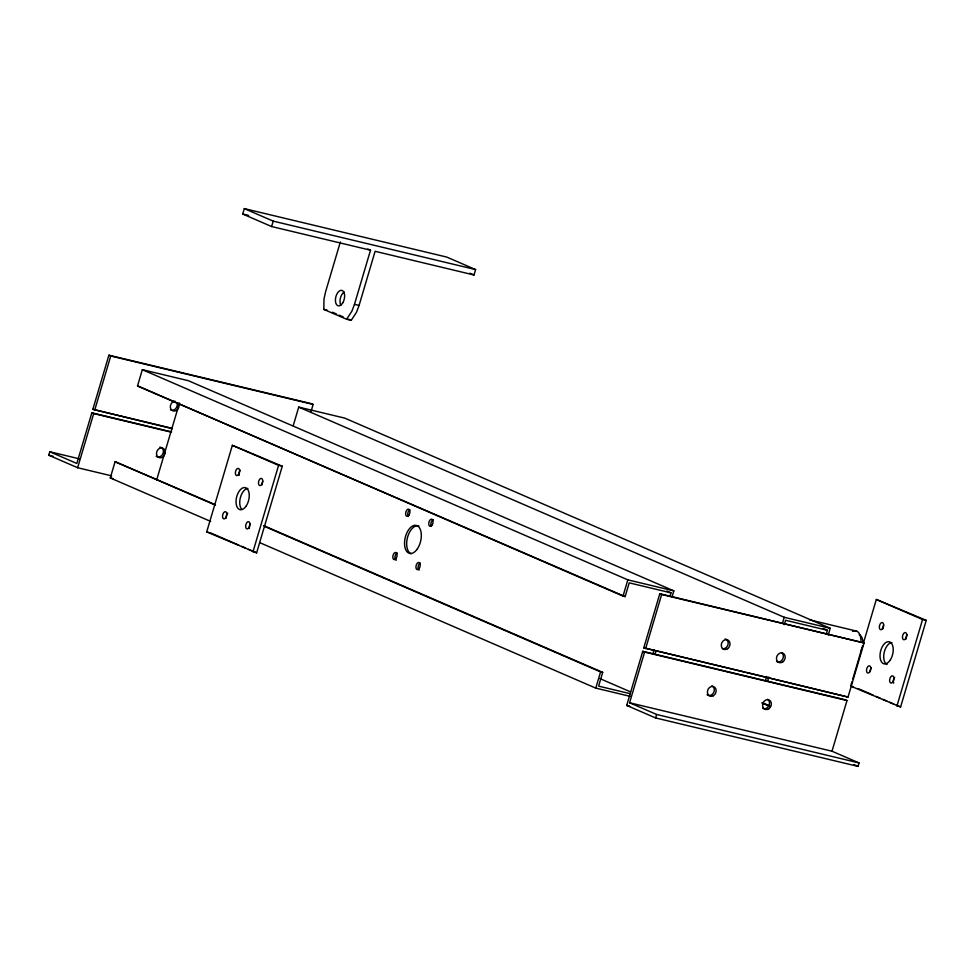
<?xml version="1.0" encoding="UTF-8"?>
<svg xmlns="http://www.w3.org/2000/svg" width="975" height="975" viewBox="0 0 975 975"><rect width="100%" height="100%" fill="white"/><g stroke="black" fill="none" stroke-linecap="round" stroke-linejoin="round"><path stroke-width="1.46" d="M111.625 475.861L77.647 467.732L48.75 455.215L49.774 451.754L79.328 458.823M171.612 431.888L91.833 412.791L76.83 463.466L49.774 451.754M172.441 428.732L92.857 409.329L108.895 355.192L311.293 403.638L313.133 404.442L311.025 411.56M77.647 467.732L93.685 413.595L91.833 412.791M94.709 410.134L110.748 355.997L108.895 355.192M210.722 521.43L110.273 477.945L115.074 461.699L214.853 504.489M670.118 595.762L670.983 592.849L629.216 582.855L625.133 596.602L623.025 596.091L137.524 385.917L142.338 369.671L188.333 380.689L673.835 590.862L672.116 596.639M156.609 480.139L179.449 403.028M346.625 319.264L351.914 311.135L354.473 304.346L370.512 250.209L271.611 226.541L242.714 214.025L244.323 208.613L446.708 257.059L475.605 269.575L474.008 274.987L375.107 251.306L359.08 305.443L356.509 312.232L351.219 320.361L346.625 319.264L323.81 309.392L323.992 299.057L325.577 291.83L340.348 241.971M271.611 226.541L273.219 221.13L244.323 208.613M206.7 531.936L232.355 445.319L282.275 466.221L256.62 552.837L206.7 531.936L209.15 532.521M252.939 551.96L278.594 465.343L232.355 445.319M293.17 425.88L298.728 407.111L344.736 418.117L830.225 628.302L828.226 635.066M630.264 696.382L595.762 688.118L600.576 671.885L264.359 526.329M623.025 596.091L627.827 579.857L142.338 369.671M263.677 525.622L602.684 672.384L598.613 686.132L630.301 693.725M626.718 705.425L642.757 651.3L845.142 699.745L846.995 700.537L831.992 751.213L859.036 762.925L858.012 766.387L655.614 717.941L626.718 705.425L629.679 706.132M643.78 647.827L659.819 593.702L864.057 642.952L848.018 697.076L643.78 647.827L744.973 672.055M859.036 762.925L656.638 714.48L629.594 702.768L644.609 652.092L642.757 651.3M645.633 648.631L661.659 594.506L659.819 593.702M652.884 653.945L654.176 649.582M655.017 654.383L655.87 651.495M655.614 717.941L656.638 714.48M765.412 680.806L766.691 676.479M782.511 623.062L784.229 617.285L298.728 407.111M767.508 681.379L768.8 677.016M784.314 624.646L785.606 620.283L827.373 630.289L826.154 634.408M863.509 642.781L876.33 599.467L926.25 620.368L900.595 706.985L850.675 686.083L851.955 681.757M852.82 678.868L862.656 645.669M896.915 706.095L922.569 619.491L876.33 599.467M273.219 221.13L475.605 269.575M242.714 214.025L248.625 215.438M354.473 304.346L359.08 305.443M323.81 309.392L327.259 310.221M110.748 355.997L313.133 404.442M137.524 385.917L625.133 596.602M92.857 409.329L172.051 428.281M93.685 413.595L170.503 431.986M278.594 465.343L282.275 466.221M922.569 619.491L926.25 620.368M809.579 619.856L856.684 631.13M627.827 579.857L673.835 590.862M784.229 617.285L830.225 628.302M661.659 594.506L864.057 642.952M48.75 455.215L53.186 456.276M110.273 477.945L113.149 478.628M850.675 686.083L853.125 686.668M746.448 672.409L848.018 697.076M644.609 652.092L846.995 700.537M600.576 671.885L602.684 672.384M629.594 702.768L831.992 751.213M469.877 273.195L474.008 274.987M367.758 249.015L370.512 250.209M332.438 312.232L336.46 313.974M339.142 315.132L343.176 316.875M348.538 319.203L351.219 320.361M823.193 628.473L827.373 630.289M666.79 591.033L670.983 592.849M858.439 688.728L873.393 695.212M876.111 696.382L880.193 698.149M882.911 699.331L886.994 701.098M889.712 702.268L893.795 704.035M896.513 705.217L900.595 706.985M762.511 702.804L769.482 705.827M761.792 702.902L770.152 706.534M853.881 764.595L858.012 766.387M115.074 461.699L215.524 505.184M599.93 678.612L630.618 691.909M259.545 542.563L595.762 688.118M210.381 532.813L238.936 545.183M241.654 546.353L245.737 548.121M248.454 549.303L256.62 552.837M164.178 455.593A5.094 4.241 -66.6 0 1 156.865 455.471A5.094 4.241 -66.6 0 1 160.948 447.927A5.094 4.241 -66.6 0 1 164.799 454.423M159.863 447.098A5.094 4.241 -66.6 0 1 162.959 453.631A5.094 4.241 -66.6 0 1 156.134 456.215M176.804 402.517A5.094 4.241 -66.6 0 1 175.756 408.549A5.094 4.241 -66.6 0 1 170.43 409.756M178.657 403.309A5.094 4.241 -66.6 0 1 179.095 405.746M178.876 407.038A5.094 4.241 -66.6 0 1 173.684 411.036A5.094 4.241 -66.6 0 1 170.393 406.002A5.094 4.241 -66.6 0 1 175.012 401.127M767.605 699.331A5.094 4.241 -66.6 0 1 768.763 705.997A5.094 4.241 -66.6 0 1 762.669 708.228M711.86 685.852A5.094 4.241 -66.6 0 1 713.59 692.737A5.094 4.241 -66.6 0 1 707.058 694.724M725.205 638.918A5.094 4.241 -66.6 0 1 727.947 644.743A5.094 4.241 -66.6 0 1 722.378 648.68M781.45 652.555A5.094 4.241 -66.6 0 1 782.62 659.222A5.094 4.241 -66.6 0 1 776.527 661.452M241.739 509.328A11.322 6.228 -76.5 0 1 240.545 497.018A11.322 6.228 -76.5 0 1 247.93 488.414M239.253 475.276A3.681 2.023 -76.5 0 1 240.24 470.182M226.285 518.078A3.681 2.023 -76.5 0 1 227.76 513.106M262.238 484.782A3.681 2.023 -76.5 0 1 262.75 481.175M249.466 528.328A3.681 2.023 -76.5 0 1 250.222 523.928M887.092 664.499A11.322 6.228 -76.5 0 1 884.154 652.604A11.322 6.228 -76.5 0 1 891.906 642.562M883.045 628.643A3.681 2.023 -76.5 0 1 883.752 625.048M870.188 671.373A3.681 2.023 -76.5 0 1 871.223 667.851M906.214 638.93A3.681 2.023 -76.5 0 1 907.177 634.554M893.697 683.146A3.681 2.023 -76.5 0 1 894.697 677.418M852.54 631.373A14.162 7.788 -76.5 0 1 860.937 640.599M859.267 634.798A11.139 6.13 -76.5 0 1 862.851 641.916M862.168 647.546A11.139 6.13 -76.5 0 1 861.217 650.264M340.897 305.333A7.934 4.363 -76.5 0 1 344.126 291.988M411.158 553.727A14.381 7.91 -76.5 0 1 407.611 537.079A14.381 7.91 -76.5 0 1 418.933 526.086M419.104 570.058A3.681 2.023 -76.5 0 1 418.129 566.597A3.681 2.023 -76.5 0 1 420.213 563.087M431.291 526.122A3.681 2.023 -76.5 0 1 431.182 522.32A3.681 2.023 -76.5 0 1 433.339 519.675M408.415 516.433A3.681 2.023 -76.5 0 1 407.903 512.899A3.681 2.023 -76.5 0 1 409.866 509.791M396.374 560.162A3.681 2.023 -76.5 0 1 394.972 556.847A3.681 2.023 -76.5 0 1 397.227 553.02M768.897 708.727A5.094 4.241 -66.6 0 0 769.446 700.135A5.094 4.241 -66.6 0 0 762.608 704.888A5.094 4.241 -66.6 0 0 768.897 708.727M713.213 695.809A5.094 4.241 -66.6 0 0 714.663 687.217A5.094 4.241 -66.6 0 0 707.484 691.08A5.094 4.241 -66.6 0 0 713.213 695.809M727.582 648.716A5.094 4.241 -66.6 0 0 728.081 640.124A5.094 4.241 -66.6 0 0 721.268 644.938A5.094 4.241 -66.6 0 0 727.582 648.716M782.742 661.952A5.094 4.241 -66.6 0 0 783.303 653.36A5.094 4.241 -66.6 0 0 776.466 658.113A5.094 4.241 -66.6 0 0 782.742 661.952M246.053 506.22A11.322 6.228 -76.5 0 0 245.858 487.817A11.322 6.228 -76.5 0 0 236.035 501.881A11.322 6.228 -76.5 0 0 246.053 506.22M238.448 474.667A3.681 2.023 -76.5 0 0 238.704 468.548A3.681 2.023 -76.5 0 0 235.365 472.729A3.681 2.023 -76.5 0 0 238.448 474.667M225.786 517.749A3.681 2.023 -76.5 0 0 225.712 511.765A3.681 2.023 -76.5 0 0 222.532 516.348A3.681 2.023 -76.5 0 0 225.786 517.749M249.039 527.548A3.681 2.023 -76.5 0 0 248.686 521.722A3.681 2.023 -76.5 0 0 245.651 526.622A3.681 2.023 -76.5 0 0 249.039 527.548M261.727 484.453A3.681 2.023 -76.5 0 0 261.666 478.469A3.681 2.023 -76.5 0 0 258.473 483.052A3.681 2.023 -76.5 0 0 261.727 484.453M890.029 660.368A11.322 6.228 -76.5 0 0 889.834 641.964A11.322 6.228 -76.5 0 0 880.011 656.029A11.322 6.228 -76.5 0 0 890.029 660.368M882.424 628.814A3.681 2.023 -76.5 0 0 882.68 622.696A3.681 2.023 -76.5 0 0 879.34 626.876A3.681 2.023 -76.5 0 0 882.424 628.814M869.761 671.897A3.681 2.023 -76.5 0 0 869.688 665.913A3.681 2.023 -76.5 0 0 866.507 670.495A3.681 2.023 -76.5 0 0 869.761 671.897M893.015 681.696A3.681 2.023 -76.5 0 0 892.661 675.87A3.681 2.023 -76.5 0 0 889.627 680.769A3.681 2.023 -76.5 0 0 893.015 681.696M905.702 638.601A3.681 2.023 -76.5 0 0 905.641 632.617A3.681 2.023 -76.5 0 0 902.448 637.187A3.681 2.023 -76.5 0 0 905.702 638.601M342.761 302.847A7.934 4.363 -76.5 0 0 341.896 290.379A7.934 4.363 -76.5 0 0 335.424 301.031A7.934 4.363 -76.5 0 0 342.761 302.847M417.434 548.767A14.381 7.91 -76.5 0 0 416.825 525.574A14.381 7.91 -76.5 0 0 404.552 543.855A14.381 7.91 -76.5 0 0 417.434 548.767M408.891 515.202A3.681 2.023 -76.5 0 0 408.83 509.23A3.681 2.023 -76.5 0 0 405.637 513.801A3.681 2.023 -76.5 0 0 408.891 515.202M395.899 558.724A3.681 2.023 -76.5 0 0 396.155 552.618A3.681 2.023 -76.5 0 0 392.815 556.81A3.681 2.023 -76.5 0 0 395.899 558.724M419.128 568.596A3.681 2.023 -76.5 0 0 419.177 562.563A3.681 2.023 -76.5 0 0 415.935 567.023A3.681 2.023 -76.5 0 0 419.128 568.596M431.693 525.622A3.681 2.023 -76.5 0 0 432.242 519.419A3.681 2.023 -76.5 0 0 428.781 523.222A3.681 2.023 -76.5 0 0 431.693 525.622"/></g></svg>
